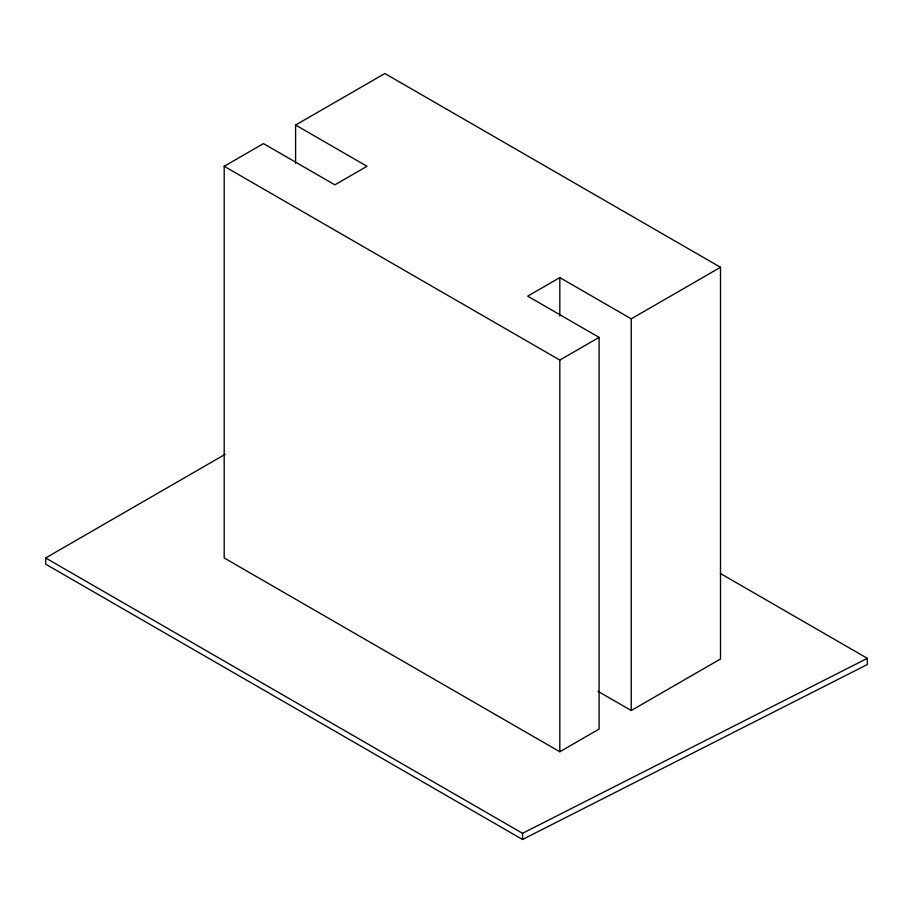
<?xml version="1.0" encoding="UTF-8"?>
<svg xmlns="http://www.w3.org/2000/svg" width="913" height="913" viewBox="0 0 913 913"><rect width="100%" height="100%" fill="white"/><g stroke="black" fill="none" stroke-linecap="round" stroke-linejoin="round"><path stroke-width="1.37" d="M597.992 691.324L631.237 710.519L720.505 658.981L720.505 267.292L631.237 318.831L559.817 277.598L527.691 296.154L599.099 337.388L599.099 729.076L559.817 751.753L224.187 557.969L224.187 166.28L263.458 143.603L334.877 184.837L367.003 166.28L295.595 125.047L295.595 163.507M295.595 125.047L384.864 73.519L720.505 267.292M720.368 573.478L867.35 658.33L867.35 664.516L522.544 839.481L45.65 564.154L45.65 557.969L225.18 454.32M224.187 166.28L559.817 360.064L599.099 337.388M45.65 557.969L522.544 833.307L867.35 658.33M631.237 318.831L631.237 710.519M559.817 277.598L559.817 316.058M559.817 360.064L559.817 751.753M522.544 833.307L522.544 839.481"/></g></svg>
